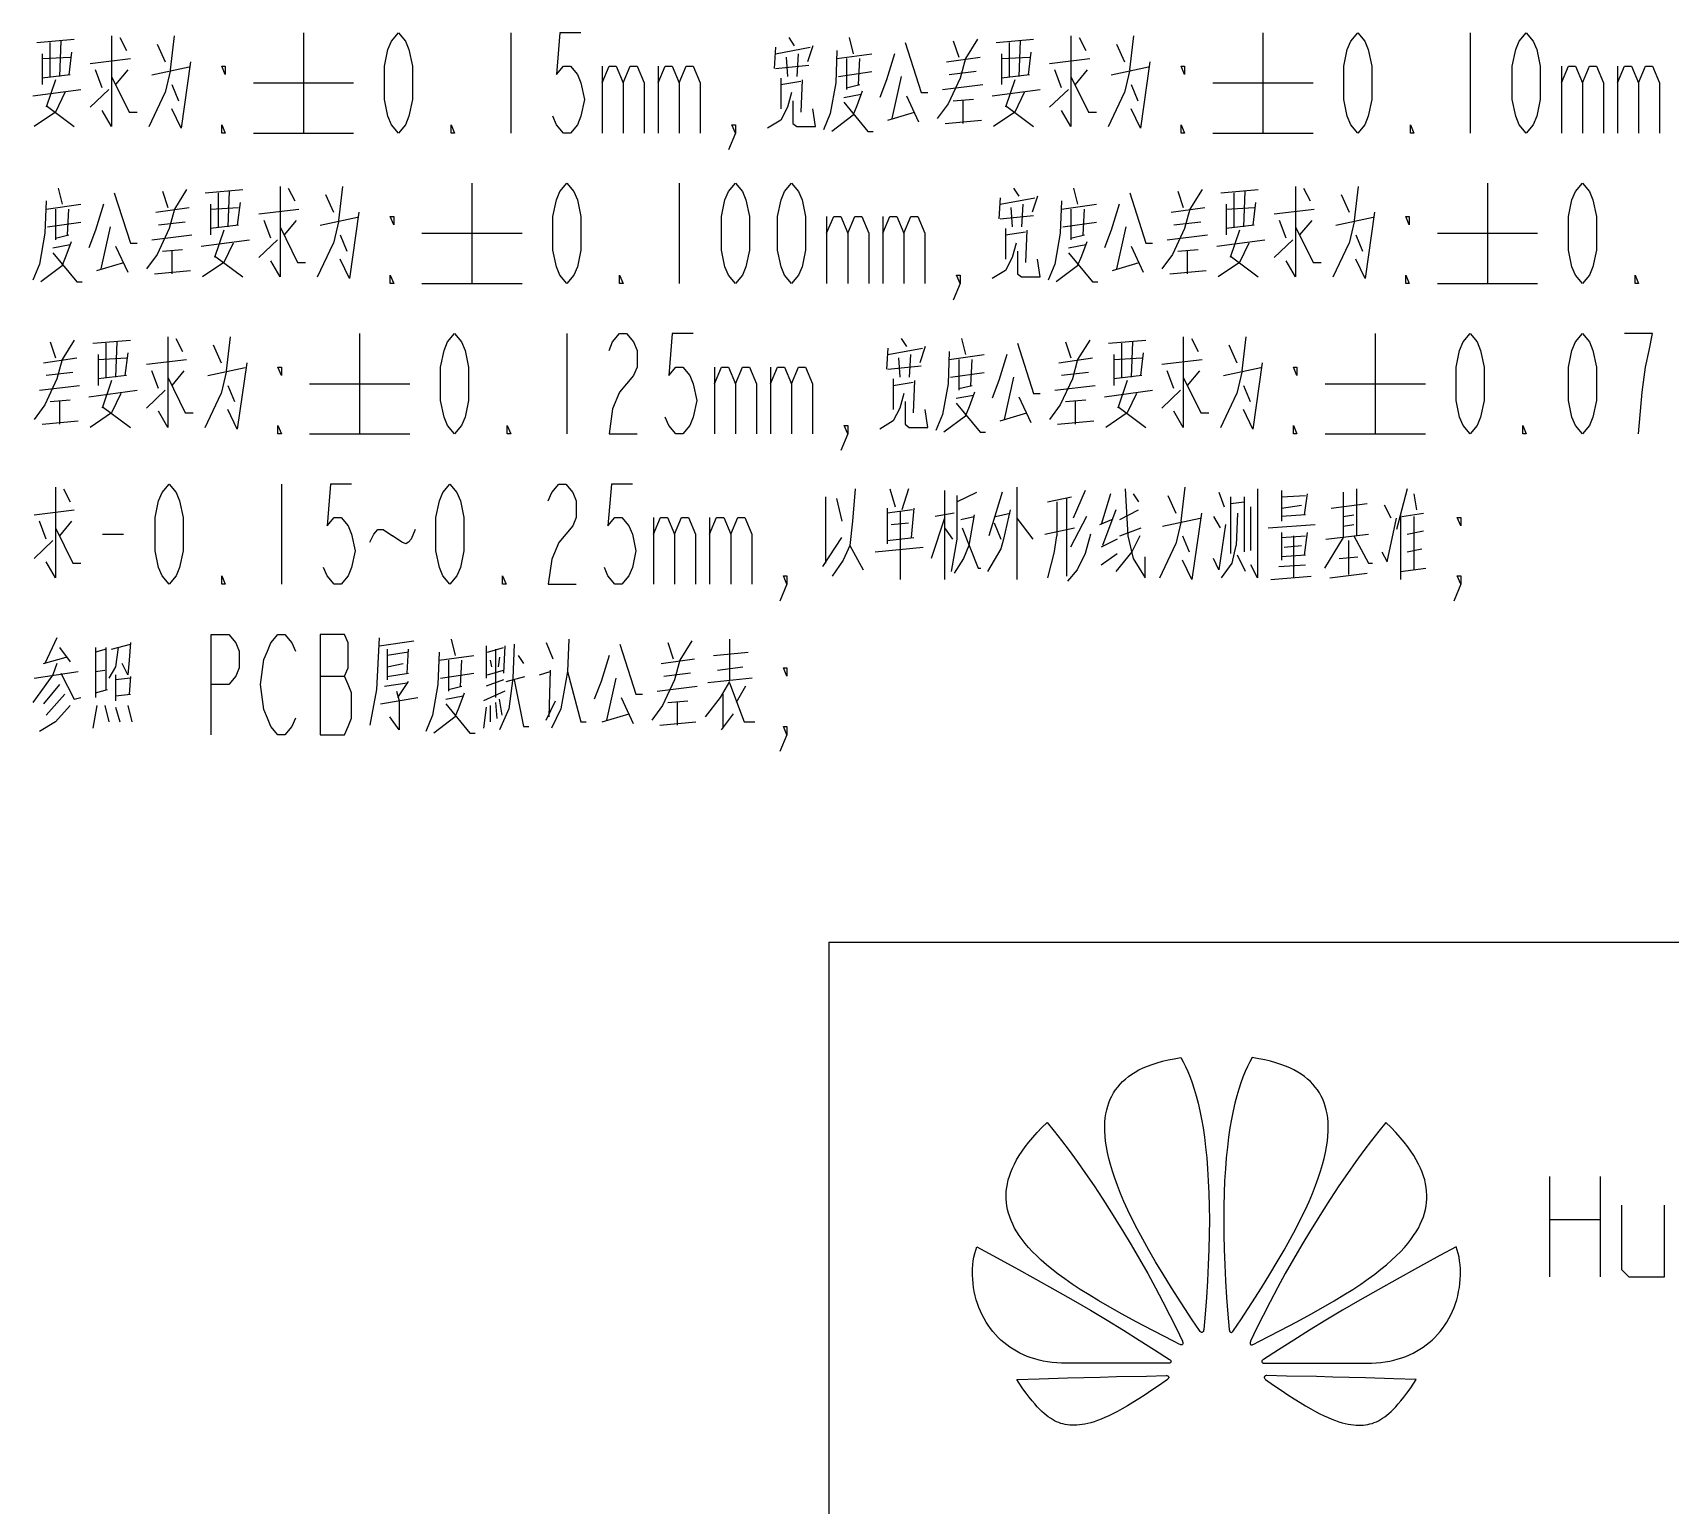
# Model space of a CAD drawing. Header units: millimetres. Extents: x 0 to 210, y 0 to 297.
# Drawn here: x 53.12 to 85.78, y 47.77 to 77.14 of the extents above; entities that cross this region are included whole.
import ezdxf

# ---------------------------------------------------------------- set-up
doc = ezdxf.new("R2010")
doc.units = ezdxf.units.MM
doc.header["$LTSCALE"] = 19.36
doc.layers.get('0').update_dxf_attribs({"linetype": 'CONTINUOUS'})

# ---------------------------------------------------------------- blocks, each defined once
blk = doc.blocks.new('HUAWEI_LOGO_BL1', base_point=(76.733, 53.032))
at = {"color": 2}
for points in [[(76.393, 51.254), (76.25, 51.471), (76.028, 51.81), (75.837, 52.108), (75.669, 52.379), (75.519, 52.628), (75.384, 52.86), (75.262, 53.077), (75.153, 53.281), (75.054, 53.474), (74.966, 53.655), (74.887, 53.828), (74.818, 53.991), (74.756, 54.145), (74.702, 54.292), (74.656, 54.431), (74.617, 54.564), (74.584, 54.689), (74.557, 54.808), (74.536, 54.922), (74.52, 55.03), (74.51, 55.133), (74.504, 55.23), (74.503, 55.323), (74.507, 55.412), (74.515, 55.497), (74.527, 55.578), (74.543, 55.655), (74.563, 55.729), (74.587, 55.8), (74.614, 55.867), (74.645, 55.932), (74.68, 55.994), (74.719, 56.054), (74.762, 56.112), (74.809, 56.167), (74.861, 56.22), (74.916, 56.271), (74.977, 56.319), (75.042, 56.366), (75.112, 56.41), (75.187, 56.452), (75.268, 56.492), (75.355, 56.529), (75.448, 56.564), (75.548, 56.597), (75.655, 56.626), (75.769, 56.653), (75.891, 56.677), (76.021, 56.698), (76.069, 56.612), (76.116, 56.52), (76.162, 56.42), (76.207, 56.311), (76.249, 56.195), (76.29, 56.069), (76.329, 55.935), (76.367, 55.791), (76.402, 55.637), (76.434, 55.472), (76.464, 55.296), (76.492, 55.109), (76.516, 54.911), (76.538, 54.7), (76.556, 54.478), (76.57, 54.242), (76.581, 53.994), (76.587, 53.733), (76.59, 53.46), (76.588, 53.173), (76.581, 52.875), (76.57, 52.565), (76.554, 52.245), (76.533, 51.917), (76.507, 51.582), (76.48, 51.277), (76.479, 51.274), (76.476, 51.254), (76.471, 51.239), (76.463, 51.228), (76.452, 51.221), (76.44, 51.219), (76.433, 51.219), (76.427, 51.221), (76.415, 51.228), (76.404, 51.239), (76.393, 51.254)], [(77.072, 51.254), (77.216, 51.471), (77.438, 51.81), (77.628, 52.108), (77.796, 52.379), (77.946, 52.628), (78.081, 52.86), (78.203, 53.077), (78.312, 53.281), (78.411, 53.474), (78.499, 53.655), (78.578, 53.828), (78.648, 53.991), (78.709, 54.145), (78.763, 54.292), (78.809, 54.431), (78.849, 54.564), (78.882, 54.689), (78.909, 54.808), (78.93, 54.922), (78.945, 55.03), (78.956, 55.133), (78.961, 55.23), (78.962, 55.323), (78.958, 55.412), (78.95, 55.497), (78.938, 55.578), (78.922, 55.655), (78.902, 55.729), (78.879, 55.8), (78.851, 55.867), (78.82, 55.932), (78.785, 55.994), (78.746, 56.054), (78.703, 56.112), (78.656, 56.167), (78.605, 56.22), (78.549, 56.271), (78.489, 56.319), (78.424, 56.366), (78.354, 56.41), (78.278, 56.452), (78.197, 56.492), (78.11, 56.529), (78.017, 56.564), (77.918, 56.597), (77.811, 56.626), (77.697, 56.653), (77.575, 56.677), (77.444, 56.698), (77.396, 56.612), (77.349, 56.52), (77.303, 56.42), (77.259, 56.311), (77.216, 56.195), (77.175, 56.069), (77.136, 55.935), (77.099, 55.791), (77.064, 55.637), (77.031, 55.472), (77.001, 55.296), (76.973, 55.109), (76.949, 54.911), (76.928, 54.7), (76.91, 54.478), (76.895, 54.242), (76.885, 53.994), (76.878, 53.733), (76.876, 53.46), (76.878, 53.173), (76.884, 52.875), (76.896, 52.565), (76.912, 52.245), (76.933, 51.917), (76.958, 51.582), (76.986, 51.277), (76.986, 51.274), (76.989, 51.254), (76.994, 51.239), (77.003, 51.228), (77.014, 51.221), (77.026, 51.219), (77.032, 51.219), (77.038, 51.221), (77.05, 51.228), (77.061, 51.239), (77.072, 51.254)], [(75.989, 50.983), (75.887, 51.035), (75.461, 51.256), (75.13, 51.431), (74.85, 51.584), (74.605, 51.721), (74.388, 51.847), (74.192, 51.965), (74.015, 52.077), (73.854, 52.183), (73.708, 52.285), (73.574, 52.383), (73.452, 52.477), (73.341, 52.569), (73.239, 52.658), (73.147, 52.744), (73.063, 52.828), (72.986, 52.911), (72.917, 52.991), (72.855, 53.07), (72.8, 53.148), (72.75, 53.225), (72.707, 53.3), (72.669, 53.375), (72.636, 53.448), (72.608, 53.522), (72.585, 53.595), (72.566, 53.667), (72.552, 53.74), (72.543, 53.812), (72.538, 53.885), (72.537, 53.958), (72.541, 54.032), (72.549, 54.106), (72.562, 54.182), (72.58, 54.258), (72.603, 54.335), (72.631, 54.414), (72.664, 54.494), (72.703, 54.576), (72.747, 54.659), (72.798, 54.744), (72.855, 54.832), (72.919, 54.921), (72.99, 55.013), (73.069, 55.107), (73.156, 55.204), (73.251, 55.303), (73.356, 55.405), (73.494, 55.235), (73.641, 55.048), (73.794, 54.845), (73.954, 54.625), (74.12, 54.39), (74.291, 54.14), (74.464, 53.878), (74.639, 53.606), (74.814, 53.325), (74.859, 53.253), (75.031, 52.965), (75.199, 52.677), (75.362, 52.39), (75.517, 52.106), (75.665, 51.827), (75.803, 51.556), (75.933, 51.294), (76.052, 51.042), (76.055, 51.036), (76.062, 51.017), (76.064, 51.003), (76.062, 50.99), (76.056, 50.979), (76.047, 50.972), (76.041, 50.97), (76.035, 50.968), (76.022, 50.969), (76.006, 50.974), (75.989, 50.983)], [(77.477, 50.983), (77.579, 51.035), (78.004, 51.256), (78.336, 51.431), (78.616, 51.584), (78.86, 51.721), (79.078, 51.847), (79.273, 51.965), (79.45, 52.077), (79.611, 52.183), (79.758, 52.285), (79.891, 52.383), (80.013, 52.477), (80.125, 52.569), (80.226, 52.658), (80.319, 52.744), (80.403, 52.828), (80.479, 52.911), (80.548, 52.991), (80.61, 53.07), (80.665, 53.148), (80.715, 53.225), (80.759, 53.3), (80.797, 53.375), (80.83, 53.448), (80.858, 53.522), (80.881, 53.595), (80.899, 53.667), (80.913, 53.74), (80.923, 53.812), (80.928, 53.885), (80.928, 53.958), (80.924, 54.032), (80.916, 54.106), (80.903, 54.182), (80.885, 54.258), (80.862, 54.335), (80.835, 54.414), (80.801, 54.494), (80.763, 54.576), (80.718, 54.659), (80.668, 54.744), (80.61, 54.832), (80.547, 54.921), (80.475, 55.013), (80.396, 55.107), (80.31, 55.204), (80.214, 55.303), (80.109, 55.405), (79.971, 55.235), (79.825, 55.048), (79.671, 54.845), (79.511, 54.625), (79.345, 54.39), (79.175, 54.14), (79.001, 53.878), (78.826, 53.606), (78.651, 53.325), (78.607, 53.253), (78.434, 52.965), (78.266, 52.677), (78.104, 52.39), (77.948, 52.106), (77.801, 51.827), (77.662, 51.556), (77.533, 51.294), (77.413, 51.042), (77.41, 51.036), (77.403, 51.017), (77.401, 51.003), (77.404, 50.99), (77.41, 50.979), (77.419, 50.972), (77.424, 50.97), (77.43, 50.968), (77.443, 50.969), (77.459, 50.974), (77.477, 50.983)], [(75.772, 50.605), (75.482, 50.605), (74.901, 50.605), (74.32, 50.605), (73.739, 50.605), (73.641, 50.607), (73.546, 50.612), (73.454, 50.621), (73.365, 50.633), (73.278, 50.648), (73.194, 50.667), (73.113, 50.689), (73.034, 50.714), (72.957, 50.741), (72.883, 50.772), (72.812, 50.806), (72.742, 50.842), (72.676, 50.882), (72.611, 50.924), (72.549, 50.969), (72.489, 51.016), (72.431, 51.067), (72.376, 51.12), (72.323, 51.176), (72.273, 51.235), (72.225, 51.296), (72.18, 51.36), (72.137, 51.426), (72.097, 51.495), (72.06, 51.566), (72.026, 51.639), (71.995, 51.715), (71.967, 51.792), (71.942, 51.871), (71.921, 51.951), (71.903, 52.032), (71.888, 52.115), (71.878, 52.197), (71.87, 52.28), (71.867, 52.362), (71.867, 52.405), (71.869, 52.486), (71.874, 52.566), (71.883, 52.643), (71.896, 52.718), (71.911, 52.79), (71.93, 52.859), (71.951, 52.924), (72.275, 52.75), (72.721, 52.507), (73.128, 52.283), (73.509, 52.069), (73.871, 51.861), (74.218, 51.659), (74.553, 51.46), (74.877, 51.263), (75.192, 51.067), (75.497, 50.874), (75.795, 50.681), (75.81, 50.67), (75.819, 50.661), (75.825, 50.651), (75.827, 50.64), (75.825, 50.63), (75.82, 50.62), (75.816, 50.616), (75.812, 50.613), (75.801, 50.608), (75.788, 50.605), (75.772, 50.605)], [(77.693, 50.605), (77.984, 50.605), (78.565, 50.605), (79.145, 50.605), (79.726, 50.605), (79.824, 50.607), (79.919, 50.612), (80.011, 50.621), (80.1, 50.633), (80.187, 50.648), (80.271, 50.667), (80.353, 50.689), (80.431, 50.714), (80.508, 50.741), (80.582, 50.772), (80.654, 50.806), (80.723, 50.842), (80.79, 50.882), (80.854, 50.924), (80.917, 50.969), (80.977, 51.016), (81.034, 51.067), (81.089, 51.12), (81.142, 51.176), (81.192, 51.235), (81.24, 51.296), (81.286, 51.36), (81.328, 51.426), (81.368, 51.495), (81.405, 51.566), (81.439, 51.639), (81.47, 51.715), (81.498, 51.792), (81.523, 51.871), (81.545, 51.951), (81.562, 52.032), (81.577, 52.115), (81.588, 52.197), (81.595, 52.28), (81.598, 52.362), (81.599, 52.405), (81.597, 52.486), (81.591, 52.566), (81.582, 52.643), (81.57, 52.718), (81.554, 52.79), (81.535, 52.859), (81.514, 52.924), (81.19, 52.75), (80.744, 52.507), (80.338, 52.283), (79.957, 52.069), (79.594, 51.861), (79.247, 51.659), (78.912, 51.46), (78.588, 51.263), (78.274, 51.067), (77.968, 50.874), (77.67, 50.681), (77.655, 50.67), (77.646, 50.661), (77.64, 50.651), (77.638, 50.64), (77.64, 50.63), (77.645, 50.62), (77.649, 50.616), (77.653, 50.613), (77.664, 50.608), (77.678, 50.605), (77.693, 50.605)], [(75.753, 50.282), (75.593, 50.168), (75.445, 50.066), (75.309, 49.975), (75.182, 49.893), (75.065, 49.819), (74.956, 49.753), (74.853, 49.695), (74.758, 49.642), (74.668, 49.596), (74.584, 49.555), (74.505, 49.519), (74.43, 49.488), (74.359, 49.461), (74.292, 49.438), (74.228, 49.418), (74.167, 49.402), (74.109, 49.389), (74.053, 49.379), (74, 49.372), (73.949, 49.368), (73.899, 49.366), (73.851, 49.366), (73.805, 49.369), (73.759, 49.375), (73.715, 49.383), (73.671, 49.393), (73.629, 49.405), (73.586, 49.42), (73.545, 49.438), (73.503, 49.458), (73.462, 49.481), (73.42, 49.506), (73.378, 49.535), (73.336, 49.567), (73.293, 49.603), (73.249, 49.643), (73.203, 49.687), (73.156, 49.736), (73.107, 49.792), (73.055, 49.854), (72.999, 49.924), (72.939, 50.004), (72.873, 50.096), (72.797, 50.205), (72.748, 50.278), (73.196, 50.293), (73.76, 50.31), (74.412, 50.328), (74.74, 50.336), (75.335, 50.349), (75.731, 50.356), (75.741, 50.356), (75.753, 50.355), (75.762, 50.352), (75.769, 50.347), (75.775, 50.341), (75.778, 50.333), (75.78, 50.324), (75.779, 50.314), (75.778, 50.31), (75.776, 50.305), (75.77, 50.297), (75.762, 50.289), (75.753, 50.282)], [(77.712, 50.282), (77.872, 50.168), (78.02, 50.066), (78.157, 49.975), (78.283, 49.893), (78.4, 49.819), (78.51, 49.753), (78.612, 49.695), (78.707, 49.642), (78.797, 49.596), (78.881, 49.555), (78.961, 49.519), (79.036, 49.488), (79.107, 49.461), (79.174, 49.438), (79.238, 49.418), (79.298, 49.402), (79.356, 49.389), (79.412, 49.379), (79.465, 49.372), (79.517, 49.368), (79.566, 49.366), (79.614, 49.366), (79.661, 49.369), (79.706, 49.375), (79.751, 49.383), (79.794, 49.393), (79.837, 49.405), (79.879, 49.42), (79.921, 49.438), (79.962, 49.458), (80.004, 49.481), (80.045, 49.506), (80.087, 49.535), (80.129, 49.567), (80.172, 49.603), (80.217, 49.643), (80.262, 49.687), (80.309, 49.736), (80.359, 49.792), (80.411, 49.854), (80.466, 49.924), (80.526, 50.004), (80.593, 50.096), (80.669, 50.205), (80.717, 50.278), (80.269, 50.293), (79.706, 50.31), (79.053, 50.328), (78.726, 50.336), (78.131, 50.349), (77.734, 50.356), (77.725, 50.356), (77.713, 50.355), (77.703, 50.352), (77.696, 50.347), (77.691, 50.341), (77.687, 50.333), (77.685, 50.324), (77.686, 50.314), (77.687, 50.31), (77.689, 50.305), (77.695, 50.297), (77.703, 50.289), (77.712, 50.282)]]:
    blk.add_lwpolyline(points, dxfattribs=at)

msp = doc.modelspace()

# ---------------------------------------------------------------- linework, layer by layer
at = {"color": 2}
for p, q in [((55.871, 76.396), (55.951, 77.073)), ((58.524, 77.138), (58.524, 75.138)), ((62.658, 77.138), (62.658, 75.138)), ((75.004, 76.396), (75.084, 77.073)), ((77.658, 77.138), (77.658, 75.138)), ((81.791, 77.138), (81.791, 75.138)), ((53.204, 76.944), (53.951, 77.009)), ((53.471, 76.267), (53.471, 76.944)), ((53.684, 76.976), (53.658, 76.267)), ((53.898, 76.751), (53.844, 76.299)), ((54.858, 77.041), (54.991, 76.783)), ((55.604, 76.912), (55.764, 76.557)), ((67.938, 76.847), (67.911, 76.428)), ((67.938, 76.718), (68.631, 76.847)), ((68.204, 77.041), (68.311, 76.88)), ((68.684, 76.88), (68.578, 76.557)), ((69.404, 77.041), (69.484, 76.718)), ((71.484, 76.976), (71.591, 76.654)), ((72.338, 76.944), (73.084, 77.009)), ((72.604, 76.267), (72.604, 76.944)), ((72.818, 76.976), (72.791, 76.267)), ((73.031, 76.751), (72.978, 76.299)), ((73.991, 77.041), (74.124, 76.783)), ((74.738, 76.912), (74.898, 76.557)), ((53.311, 76.718), (53.311, 76.105)), ((53.311, 76.622), (53.871, 76.654)), ((54.271, 76.525), (55.071, 76.622)), ((55.498, 76.299), (56.244, 76.46)), ((64.478, 76.471), (64.478, 75.138)), ((65.598, 76.471), (65.598, 75.138)), ((67.938, 76.428), (68.604, 76.492)), ((68.151, 76.654), (68.178, 76.267)), ((68.391, 76.718), (68.364, 76.267)), ((69.164, 76.622), (69.858, 76.718)), ((69.351, 76.622), (69.351, 76.009)), ((69.591, 76.105), (69.618, 76.622)), ((71.351, 76.557), (72.018, 76.654)), ((72.444, 76.718), (72.444, 76.105)), ((72.444, 76.622), (73.004, 76.654)), ((73.404, 76.525), (74.204, 76.622)), ((74.631, 76.299), (75.378, 76.46)), ((83.611, 76.471), (83.611, 75.138)), ((84.731, 76.471), (84.731, 75.138)), ((53.871, 76.299), (53.311, 76.234)), ((53.578, 76.202), (53.391, 75.654)), ((54.511, 76.041), (54.378, 76.396)), ((55.018, 76.396), (54.778, 76.105)), ((55.871, 76.396), (55.764, 75.944)), ((55.898, 76.105), (56.031, 75.783)), ((57.524, 76.138), (59.524, 76.138)), ((68.044, 76.234), (68.044, 75.622)), ((68.044, 76.105), (68.444, 76.17)), ((68.471, 76.202), (68.444, 75.557)), ((69.191, 76.267), (69.858, 76.363)), ((69.351, 76.041), (69.618, 76.105)), ((70.444, 76.267), (70.258, 75.428)), ((71.271, 76.009), (72.071, 76.105)), ((71.938, 76.363), (71.404, 76.299)), ((73.004, 76.299), (72.444, 76.234)), ((72.711, 76.202), (72.524, 75.654)), ((73.644, 76.041), (73.511, 76.396)), ((74.151, 76.396), (73.911, 76.105)), ((75.004, 76.396), (74.898, 75.944)), ((75.031, 76.105), (75.164, 75.783)), ((76.658, 76.138), (78.658, 76.138)), ((53.124, 75.88), (54.084, 76.009)), ((54.271, 75.654), (54.644, 76.009)), ((55.444, 75.267), (55.764, 75.944)), ((69.298, 75.847), (69.644, 75.912)), ((70.551, 75.88), (70.791, 75.363)), ((71.484, 75.783), (71.884, 75.815)), ((71.671, 75.783), (71.671, 75.331)), ((72.258, 75.88), (73.218, 76.009)), ((73.404, 75.654), (73.778, 76.009)), ((74.578, 75.267), (74.898, 75.944)), ((53.391, 75.686), (53.951, 75.267)), ((69.484, 75.492), (69.058, 75.17)), ((70.178, 75.396), (70.711, 75.557)), ((72.524, 75.686), (73.084, 75.267)), ((57.524, 75.138), (59.524, 75.138)), ((71.324, 75.331), (72.044, 75.396)), ((76.658, 75.138), (78.658, 75.138)), ((61.884, 74.138), (61.884, 72.138)), ((66.018, 74.138), (66.018, 72.138)), ((82.138, 74.138), (82.138, 72.138)), ((53.631, 74.041), (53.711, 73.718)), ((55.711, 73.976), (55.818, 73.654)), ((56.564, 73.944), (57.311, 74.009)), ((56.831, 73.267), (56.831, 73.944)), ((57.044, 73.976), (57.018, 73.267)), ((58.218, 74.041), (58.351, 73.783)), ((58.964, 73.912), (59.124, 73.557)), ((59.231, 73.396), (59.311, 74.073)), ((72.418, 73.847), (72.391, 73.428)), ((72.418, 73.718), (73.111, 73.847)), ((72.684, 74.041), (72.791, 73.88)), ((73.164, 73.88), (73.058, 73.557)), ((73.884, 74.041), (73.964, 73.718)), ((75.964, 73.976), (76.071, 73.654)), ((76.818, 73.944), (77.564, 74.009)), ((77.084, 73.267), (77.084, 73.944)), ((77.298, 73.976), (77.271, 73.267)), ((78.471, 74.041), (78.604, 73.783)), ((79.218, 73.912), (79.378, 73.557)), ((79.484, 73.396), (79.564, 74.073)), ((53.391, 73.622), (54.084, 73.718)), ((53.578, 73.622), (53.578, 73.009)), ((53.818, 73.105), (53.844, 73.622)), ((55.578, 73.557), (56.244, 73.654)), ((56.671, 73.718), (56.671, 73.105)), ((56.671, 73.622), (57.231, 73.654)), ((57.258, 73.751), (57.204, 73.299)), ((57.631, 73.525), (58.431, 73.622)), ((72.418, 73.428), (73.084, 73.492)), ((72.631, 73.654), (72.658, 73.267)), ((72.871, 73.718), (72.844, 73.267)), ((73.644, 73.622), (74.338, 73.718)), ((73.831, 73.622), (73.831, 73.009)), ((74.071, 73.105), (74.098, 73.622)), ((75.831, 73.557), (76.498, 73.654)), ((76.924, 73.718), (76.924, 73.105)), ((76.924, 73.622), (77.484, 73.654)), ((77.511, 73.751), (77.458, 73.299)), ((77.884, 73.525), (78.684, 73.622)), ((53.418, 73.267), (54.084, 73.363)), ((54.671, 73.267), (54.484, 72.428)), ((56.164, 73.363), (55.631, 73.299)), ((57.231, 73.299), (56.671, 73.234)), ((56.938, 73.202), (56.751, 72.654)), ((57.871, 73.041), (57.738, 73.396)), ((58.378, 73.396), (58.138, 73.105)), ((58.858, 73.299), (59.604, 73.46)), ((59.231, 73.396), (59.124, 72.944)), ((68.958, 73.471), (68.958, 72.138)), ((70.078, 73.471), (70.078, 72.138)), ((72.524, 73.234), (72.524, 72.622)), ((72.524, 73.105), (72.924, 73.17)), ((72.951, 73.202), (72.924, 72.557)), ((73.671, 73.267), (74.338, 73.363)), ((74.924, 73.267), (74.738, 72.428)), ((76.418, 73.363), (75.884, 73.299)), ((77.484, 73.299), (76.924, 73.234)), ((77.191, 73.202), (77.004, 72.654)), ((78.124, 73.041), (77.991, 73.396)), ((78.631, 73.396), (78.391, 73.105)), ((79.111, 73.299), (79.858, 73.46)), ((79.484, 73.396), (79.378, 72.944)), ((53.524, 72.847), (53.871, 72.912)), ((53.578, 73.041), (53.844, 73.105)), ((54.778, 72.88), (55.018, 72.363)), ((55.498, 73.009), (56.298, 73.105)), ((56.484, 72.88), (57.444, 73.009)), ((57.631, 72.654), (58.004, 73.009)), ((58.804, 72.267), (59.124, 72.944)), ((59.258, 73.105), (59.391, 72.783)), ((60.884, 73.138), (62.884, 73.138)), ((73.778, 72.847), (74.124, 72.912)), ((73.831, 73.041), (74.098, 73.105)), ((75.031, 72.88), (75.271, 72.363)), ((75.751, 73.009), (76.551, 73.105)), ((76.738, 72.88), (77.698, 73.009)), ((77.884, 72.654), (78.258, 73.009)), ((79.058, 72.267), (79.378, 72.944)), ((79.511, 73.105), (79.644, 72.783)), ((81.138, 73.138), (83.138, 73.138)), ((54.404, 72.396), (54.938, 72.557)), ((55.711, 72.783), (56.111, 72.815)), ((55.898, 72.783), (55.898, 72.331)), ((56.751, 72.686), (57.311, 72.267)), ((74.658, 72.396), (75.191, 72.557)), ((75.964, 72.783), (76.364, 72.815)), ((76.151, 72.783), (76.151, 72.331)), ((77.004, 72.686), (77.564, 72.267)), ((53.711, 72.492), (53.284, 72.17)), ((55.551, 72.331), (56.271, 72.396)), ((73.964, 72.492), (73.538, 72.17)), ((75.804, 72.331), (76.524, 72.396)), ((60.884, 72.138), (62.884, 72.138)), ((81.138, 72.138), (83.138, 72.138)), ((53.471, 70.976), (53.578, 70.654)), ((54.324, 70.944), (55.071, 71.009)), ((54.591, 70.267), (54.591, 70.944)), ((54.804, 70.976), (54.778, 70.267)), ((55.978, 71.041), (56.111, 70.783)), ((56.724, 70.912), (56.884, 70.557)), ((56.991, 70.396), (57.071, 71.073)), ((59.644, 71.138), (59.644, 69.138)), ((63.778, 71.138), (63.778, 69.138)), ((70.444, 71.041), (70.551, 70.88)), ((70.924, 70.88), (70.818, 70.557)), ((71.644, 71.041), (71.724, 70.718)), ((73.724, 70.976), (73.831, 70.654)), ((74.578, 70.944), (75.324, 71.009)), ((74.844, 70.267), (74.844, 70.944)), ((75.058, 70.976), (75.031, 70.267)), ((76.231, 71.041), (76.364, 70.783)), ((76.978, 70.912), (77.138, 70.557)), ((77.244, 70.396), (77.324, 71.073)), ((79.898, 71.138), (79.898, 69.138)), ((53.338, 70.557), (54.004, 70.654)), ((54.431, 70.718), (54.431, 70.105)), ((54.431, 70.622), (54.991, 70.654)), ((55.018, 70.751), (54.964, 70.299)), ((55.391, 70.525), (56.191, 70.622)), ((70.178, 70.847), (70.151, 70.428)), ((70.178, 70.718), (70.871, 70.847)), ((70.391, 70.654), (70.418, 70.267)), ((70.631, 70.718), (70.604, 70.267)), ((71.404, 70.622), (72.098, 70.718)), ((71.591, 70.622), (71.591, 70.009)), ((71.831, 70.105), (71.858, 70.622)), ((73.591, 70.557), (74.258, 70.654)), ((74.684, 70.718), (74.684, 70.105)), ((74.684, 70.622), (75.244, 70.654)), ((75.271, 70.751), (75.218, 70.299)), ((75.644, 70.525), (76.444, 70.622)), ((53.924, 70.363), (53.391, 70.299)), ((54.991, 70.299), (54.431, 70.234)), ((55.631, 70.041), (55.498, 70.396)), ((56.138, 70.396), (55.898, 70.105)), ((56.618, 70.299), (57.364, 70.46)), ((56.991, 70.396), (56.884, 69.944)), ((66.718, 70.471), (66.718, 69.138)), ((67.838, 70.471), (67.838, 69.138)), ((70.178, 70.428), (70.844, 70.492)), ((70.284, 70.234), (70.284, 69.622)), ((71.431, 70.267), (72.098, 70.363)), ((72.684, 70.267), (72.498, 69.428)), ((74.178, 70.363), (73.644, 70.299)), ((75.244, 70.299), (74.684, 70.234)), ((75.884, 70.041), (75.751, 70.396)), ((76.391, 70.396), (76.151, 70.105)), ((76.871, 70.299), (77.618, 70.46)), ((77.244, 70.396), (77.138, 69.944)), ((53.258, 70.009), (54.058, 70.105)), ((54.244, 69.88), (55.204, 70.009)), ((54.698, 70.202), (54.511, 69.654)), ((55.391, 69.654), (55.764, 70.009)), ((56.564, 69.267), (56.884, 69.944)), ((57.018, 70.105), (57.151, 69.783)), ((58.644, 70.138), (60.644, 70.138)), ((70.284, 70.105), (70.684, 70.17)), ((70.711, 70.202), (70.684, 69.557)), ((71.538, 69.847), (71.884, 69.912)), ((71.591, 70.041), (71.858, 70.105)), ((73.511, 70.009), (74.311, 70.105)), ((74.498, 69.88), (75.458, 70.009)), ((74.951, 70.202), (74.764, 69.654)), ((75.644, 69.654), (76.018, 70.009)), ((76.818, 69.267), (77.138, 69.944)), ((77.271, 70.105), (77.404, 69.783)), ((78.898, 70.138), (80.898, 70.138)), ((53.471, 69.783), (53.871, 69.815)), ((53.658, 69.783), (53.658, 69.331)), ((54.511, 69.686), (55.071, 69.267)), ((72.791, 69.88), (73.031, 69.363)), ((73.724, 69.783), (74.124, 69.815)), ((73.911, 69.783), (73.911, 69.331)), ((74.764, 69.686), (75.324, 69.267)), ((53.311, 69.331), (54.031, 69.396)), ((71.724, 69.492), (71.298, 69.17)), ((72.418, 69.396), (72.951, 69.557)), ((73.564, 69.331), (74.284, 69.396)), ((58.644, 69.138), (60.644, 69.138)), ((78.898, 69.138), (80.898, 69.138)), ((53.738, 68.041), (53.871, 67.783)), ((58.084, 68.138), (58.084, 66.138)), ((70.218, 68.041), (70.324, 67.686)), ((70.591, 68.041), (70.458, 67.622)), ((71.311, 68.009), (71.311, 66.234)), ((71.551, 67.783), (71.951, 67.976)), ((72.458, 67.976), (72.191, 67.105)), ((72.751, 68.073), (72.751, 66.234)), ((74.111, 68.009), (73.871, 67.46)), ((74.618, 67.944), (74.431, 67.331)), ((75.071, 67.944), (75.178, 67.783)), ((76.031, 67.396), (76.111, 68.073)), ((76.778, 67.976), (76.884, 67.686)), ((78.031, 68.009), (78.031, 67.396)), ((78.538, 67.944), (78.484, 67.525)), ((79.258, 67.976), (79.258, 67.073)), ((79.524, 68.041), (79.524, 67.105)), ((80.538, 68.041), (80.324, 67.234)), ((80.671, 67.944), (80.724, 67.622)), ((53.151, 67.525), (53.951, 67.622)), ((68.938, 67.88), (68.938, 66.557)), ((69.151, 67.847), (69.258, 67.396)), ((70.164, 67.654), (70.164, 66.944)), ((70.671, 67.622), (70.164, 67.557)), ((70.698, 67.654), (70.644, 67.073)), ((73.364, 67.783), (73.844, 67.88)), ((73.551, 67.783), (73.551, 67.105)), ((73.738, 67.847), (73.738, 66.299)), ((74.724, 67.622), (74.458, 66.912)), ((74.804, 67.428), (75.178, 67.622)), ((75.764, 67.912), (75.924, 67.557)), ((77.018, 66.751), (77.018, 67.88)), ((77.018, 67.751), (77.284, 67.783)), ((77.284, 67.88), (77.284, 66.783)), ((77.418, 66.815), (77.418, 67.686)), ((78.031, 67.88), (78.511, 67.912)), ((78.031, 67.654), (78.431, 67.718)), ((79.018, 67.654), (79.738, 67.751)), ((80.218, 67.46), (80.084, 67.718)), ((53.391, 67.041), (53.258, 67.396)), ((53.898, 67.396), (53.658, 67.105)), ((65.504, 67.471), (65.504, 66.138)), ((66.624, 67.471), (66.624, 66.138)), ((70.244, 67.331), (70.591, 67.363)), ((70.431, 66.234), (70.431, 67.589)), ((71.311, 67.46), (71.044, 66.654)), ((71.498, 67.557), (71.124, 67.492)), ((71.631, 67.428), (71.898, 67.492)), ((72.298, 67.363), (72.431, 67.041)), ((72.324, 67.492), (72.618, 67.557)), ((72.751, 67.46), (73.071, 67.041)), ((74.138, 67.492), (73.818, 66.88)), ((74.404, 67.331), (74.644, 67.428)), ((75.658, 67.299), (76.404, 67.46)), ((76.031, 67.396), (75.924, 66.944)), ((76.671, 67.492), (76.804, 67.267)), ((77.151, 67.557), (77.124, 66.912)), ((77.764, 67.267), (78.698, 67.331)), ((78.511, 67.525), (78.031, 67.492)), ((79.258, 67.492), (79.471, 67.525)), ((79.258, 67.299), (79.471, 67.331)), ((80.404, 67.525), (80.404, 66.234)), ((80.431, 67.492), (80.858, 67.557)), ((80.671, 67.492), (80.671, 66.428)), ((53.151, 66.654), (53.524, 67.009)), ((54.514, 67.138), (54.934, 67.138)), ((60.484, 66.976), (60.298, 67.105)), ((60.751, 67.234), (60.671, 67.041)), ((68.884, 66.492), (69.258, 67.073)), ((70.164, 67.009), (70.698, 67.073)), ((71.311, 67.267), (71.471, 67.041)), ((73.311, 67.138), (73.898, 67.267)), ((73.498, 66.751), (73.551, 67.105)), ((74.751, 67.041), (74.431, 66.88)), ((74.804, 67.105), (75.231, 67.267)), ((76.058, 67.105), (76.191, 66.783)), ((78.031, 67.17), (78.031, 66.622)), ((78.031, 67.073), (78.511, 67.105)), ((78.271, 67.105), (78.271, 66.267)), ((78.538, 67.17), (78.484, 66.718)), ((79.258, 67.073), (78.884, 66.46)), ((78.911, 67.041), (79.764, 67.138)), ((79.364, 67.009), (79.364, 66.331)), ((80.538, 67.138), (80.858, 67.202)), ((69.924, 66.783), (70.884, 66.88)), ((73.498, 66.783), (73.364, 66.267)), ((74.431, 66.525), (74.751, 66.751)), ((75.604, 66.267), (75.924, 66.944)), ((77.311, 66.396), (77.151, 66.718)), ((78.511, 66.718), (78.031, 66.686)), ((78.084, 66.88), (78.431, 66.912)), ((79.178, 66.654), (79.551, 66.686)), ((80.538, 66.783), (80.831, 66.847)), ((77.818, 66.234), (78.618, 66.299)), ((77.978, 66.492), (78.511, 66.525)), ((78.991, 66.267), (79.738, 66.363)), ((80.404, 66.396), (80.911, 66.46)), ((53.604, 65.073), (53.364, 64.557)), ((60.031, 64.912), (60.724, 65.009)), ((61.471, 65.041), (61.551, 64.718)), ((67.018, 65.041), (67.018, 64.234)), ((53.338, 64.557), (53.791, 64.686)), ((53.658, 64.88), (53.871, 64.589)), ((54.378, 64.88), (54.378, 63.88)), ((54.591, 64.847), (54.378, 64.783)), ((54.591, 64.041), (54.591, 64.88)), ((54.698, 64.847), (55.071, 64.944)), ((60.191, 64.847), (60.191, 64.234)), ((60.618, 64.783), (60.191, 64.718)), ((60.591, 64.363), (60.618, 64.847)), ((61.231, 64.622), (61.924, 64.718)), ((62.164, 64.912), (62.164, 64.267)), ((62.191, 64.783), (62.511, 64.88)), ((62.351, 64.847), (62.351, 63.88)), ((62.431, 64.686), (62.404, 64.492)), ((62.538, 64.912), (62.511, 64.363)), ((62.804, 64.718), (62.911, 64.557)), ((63.364, 64.976), (63.498, 64.654)), ((65.791, 64.976), (65.898, 64.654)), ((66.698, 64.718), (67.391, 64.783)), ((53.151, 64.267), (54.031, 64.396)), ((54.378, 64.396), (54.564, 64.428)), ((60.191, 64.492), (60.511, 64.557)), ((60.191, 64.299), (60.618, 64.363)), ((61.258, 64.267), (61.924, 64.363)), ((61.418, 64.622), (61.418, 64.009)), ((61.658, 64.105), (61.684, 64.622)), ((62.191, 64.331), (62.511, 64.428)), ((62.244, 64.622), (62.271, 64.492)), ((63.231, 64.331), (63.444, 64.396)), ((63.444, 64.428), (63.418, 63.492)), ((65.658, 64.557), (66.324, 64.654)), ((66.244, 64.363), (65.711, 64.299)), ((66.778, 64.428), (67.284, 64.492)), ((53.658, 64.138), (53.338, 63.751)), ((54.378, 63.976), (54.618, 64.041)), ((54.778, 64.331), (54.778, 63.815)), ((55.071, 64.267), (54.778, 64.234)), ((55.071, 64.299), (55.044, 63.944)), ((58.854, 64.304), (59.344, 64.304)), ((60.138, 64.105), (60.591, 64.17)), ((60.404, 63.88), (60.618, 64.202)), ((61.418, 64.041), (61.684, 64.105)), ((62.511, 64.234), (62.164, 64.105)), ((62.564, 64.202), (62.938, 64.299)), ((64.751, 64.267), (64.564, 63.428)), ((65.578, 64.009), (66.378, 64.105)), ((67.471, 64.267), (66.591, 64.17)), ((67.338, 64.105), (67.151, 63.783)), ((53.764, 63.944), (53.391, 63.525)), ((54.404, 63.718), (54.324, 63.267)), ((54.564, 63.718), (54.644, 63.396)), ((54.778, 63.912), (55.071, 63.944)), ((54.778, 63.686), (54.858, 63.396)), ((55.018, 63.718), (55.098, 63.396)), ((60.058, 63.751), (60.804, 63.88)), ((61.364, 63.847), (61.711, 63.912)), ((62.538, 64.009), (62.111, 63.815)), ((62.164, 63.686), (62.111, 63.267)), ((62.244, 63.718), (62.244, 63.396)), ((62.351, 63.783), (62.378, 63.46)), ((62.484, 63.525), (62.431, 63.847)), ((63.364, 63.428), (63.551, 63.815)), ((64.858, 63.88), (65.098, 63.363)), ((65.791, 63.783), (66.191, 63.815)), ((65.978, 63.783), (65.978, 63.331)), ((66.884, 63.944), (66.884, 63.267)), ((60.431, 63.234), (60.244, 63.492)), ((61.551, 63.492), (61.124, 63.17)), ((64.484, 63.396), (65.018, 63.557)), ((65.631, 63.331), (66.351, 63.396)), ((66.858, 63.234), (67.098, 63.557)), ((69, 59), (205, 59)), ((69, 59), (69, 5)), ((83.384, 52.33), (83.384, 54.33)), ((84.384, 54.33), (84.384, 52.33)), ((83.384, 53.473), (84.384, 53.473))]:
    msp.add_line(p, q, dxfattribs=at)
for points in [[(54.698, 77.073), (54.698, 75.267), (54.511, 75.589)], [(60.418, 75.138), (60.278, 75.304), (60.208, 75.471), (60.138, 75.804), (60.138, 76.471), (60.208, 76.804), (60.278, 76.971), (60.418, 77.138), (60.558, 76.971), (60.628, 76.804), (60.698, 76.471), (60.698, 75.804), (60.628, 75.471), (60.558, 75.304), (60.418, 75.138)], [(64.058, 77.138), (63.638, 77.138), (63.568, 76.304), (63.708, 76.471), (63.848, 76.471), (63.988, 76.304), (64.058, 76.138), (64.128, 75.804), (64.058, 75.471), (63.988, 75.304), (63.848, 75.138), (63.708, 75.138), (63.568, 75.304), (63.498, 75.471)], [(73.831, 77.073), (73.831, 75.267), (73.644, 75.589)], [(79.551, 75.138), (79.411, 75.304), (79.341, 75.471), (79.271, 75.804), (79.271, 76.471), (79.341, 76.804), (79.411, 76.971), (79.551, 77.138), (79.691, 76.971), (79.761, 76.804), (79.831, 76.471), (79.831, 75.804), (79.761, 75.471), (79.691, 75.304), (79.551, 75.138)], [(82.911, 75.138), (82.771, 75.304), (82.701, 75.471), (82.631, 75.804), (82.631, 76.471), (82.701, 76.804), (82.771, 76.971), (82.911, 77.138), (83.051, 76.971), (83.121, 76.804), (83.191, 76.471), (83.191, 75.804), (83.121, 75.471), (83.051, 75.304), (82.911, 75.138)], [(69.164, 76.783), (69.138, 76.138), (69.031, 75.525), (68.898, 75.202)], [(70.524, 76.944), (70.844, 75.944), (70.978, 75.944)], [(71.964, 77.009), (71.724, 76.622), (71.618, 76.234), (71.378, 75.718), (71.164, 75.428)], [(56.271, 76.557), (56.084, 75.234), (55.898, 75.622)], [(56.964, 76.471), (56.964, 76.304), (56.894, 76.471), (56.964, 76.471)], [(64.478, 76.138), (64.618, 76.471), (64.758, 76.471), (64.898, 76.138), (64.898, 75.138)], [(64.898, 76.138), (65.038, 76.471), (65.178, 76.471), (65.318, 76.138), (65.318, 75.138)], [(65.598, 76.138), (65.738, 76.471), (65.878, 76.471), (66.018, 76.138), (66.018, 75.138)], [(66.018, 76.138), (66.158, 76.471), (66.298, 76.471), (66.438, 76.138), (66.438, 75.138)], [(70.311, 76.718), (70.151, 76.202), (70.018, 75.847)], [(75.404, 76.557), (75.218, 75.234), (75.031, 75.622)], [(76.098, 76.471), (76.098, 76.304), (76.028, 76.471), (76.098, 76.471)], [(83.611, 76.138), (83.751, 76.471), (83.891, 76.471), (84.031, 76.138), (84.031, 75.138)], [(84.031, 76.138), (84.171, 76.471), (84.311, 76.471), (84.451, 76.138), (84.451, 75.138)], [(84.731, 76.138), (84.871, 76.471), (85.011, 76.471), (85.151, 76.138), (85.151, 75.138)], [(85.151, 76.138), (85.291, 76.471), (85.431, 76.471), (85.571, 76.138), (85.571, 75.138)], [(54.698, 76.267), (55.044, 75.557), (55.204, 75.557)], [(73.831, 76.267), (74.178, 75.557), (74.338, 75.557)], [(53.764, 75.944), (53.578, 75.557), (53.151, 75.267)], [(68.258, 75.944), (68.178, 75.654), (68.044, 75.396), (67.778, 75.234)], [(68.284, 75.783), (68.284, 75.331), (68.364, 75.267), (68.738, 75.267), (68.684, 75.622)], [(69.484, 75.492), (69.564, 75.686), (69.671, 75.976)], [(72.898, 75.944), (72.711, 75.557), (72.284, 75.267)], [(69.298, 75.751), (69.778, 75.17), (69.884, 75.17)], [(56.964, 75.138), (56.894, 75.138), (56.894, 75.304), (56.964, 75.138)], [(61.538, 75.138), (61.468, 75.138), (61.468, 75.304), (61.538, 75.138)], [(67.138, 75.138), (67.068, 75.304), (67.138, 75.304), (67.138, 75.138), (66.998, 74.804)], [(76.098, 75.138), (76.028, 75.138), (76.028, 75.304), (76.098, 75.138)], [(80.671, 75.138), (80.601, 75.138), (80.601, 75.304), (80.671, 75.138)], [(63.778, 72.138), (63.638, 72.304), (63.568, 72.471), (63.498, 72.804), (63.498, 73.471), (63.568, 73.804), (63.638, 73.971), (63.778, 74.138), (63.918, 73.971), (63.988, 73.804), (64.058, 73.471), (64.058, 72.804), (63.988, 72.471), (63.918, 72.304), (63.778, 72.138)], [(67.138, 72.138), (66.998, 72.304), (66.928, 72.471), (66.858, 72.804), (66.858, 73.471), (66.928, 73.804), (66.998, 73.971), (67.138, 74.138), (67.278, 73.971), (67.348, 73.804), (67.418, 73.471), (67.418, 72.804), (67.348, 72.471), (67.278, 72.304), (67.138, 72.138)], [(68.258, 72.138), (68.118, 72.304), (68.048, 72.471), (67.978, 72.804), (67.978, 73.471), (68.048, 73.804), (68.118, 73.971), (68.258, 74.138), (68.398, 73.971), (68.468, 73.804), (68.538, 73.471), (68.538, 72.804), (68.468, 72.471), (68.398, 72.304), (68.258, 72.138)], [(84.031, 72.138), (83.891, 72.304), (83.821, 72.471), (83.751, 72.804), (83.751, 73.471), (83.821, 73.804), (83.891, 73.971), (84.031, 74.138), (84.171, 73.971), (84.241, 73.804), (84.311, 73.471), (84.311, 72.804), (84.241, 72.471), (84.171, 72.304), (84.031, 72.138)], [(54.751, 73.944), (55.071, 72.944), (55.204, 72.944)], [(56.191, 74.009), (55.951, 73.622), (55.844, 73.234), (55.604, 72.718), (55.391, 72.428)], [(58.058, 74.073), (58.058, 72.267), (57.871, 72.589)], [(75.004, 73.944), (75.324, 72.944), (75.458, 72.944)], [(76.444, 74.009), (76.204, 73.622), (76.098, 73.234), (75.858, 72.718), (75.644, 72.428)], [(78.311, 74.073), (78.311, 72.267), (78.124, 72.589)], [(53.391, 73.783), (53.364, 73.138), (53.258, 72.525), (53.124, 72.202)], [(54.538, 73.718), (54.378, 73.202), (54.244, 72.847)], [(59.631, 73.557), (59.444, 72.234), (59.258, 72.622)], [(73.644, 73.783), (73.618, 73.138), (73.511, 72.525), (73.378, 72.202)], [(74.791, 73.718), (74.631, 73.202), (74.498, 72.847)], [(79.884, 73.557), (79.698, 72.234), (79.511, 72.622)], [(58.058, 73.267), (58.404, 72.557), (58.564, 72.557)], [(60.324, 73.471), (60.324, 73.304), (60.254, 73.471), (60.324, 73.471)], [(68.958, 73.138), (69.098, 73.471), (69.238, 73.471), (69.378, 73.138), (69.378, 72.138)], [(69.378, 73.138), (69.518, 73.471), (69.658, 73.471), (69.798, 73.138), (69.798, 72.138)], [(70.078, 73.138), (70.218, 73.471), (70.358, 73.471), (70.498, 73.138), (70.498, 72.138)], [(70.498, 73.138), (70.638, 73.471), (70.778, 73.471), (70.918, 73.138), (70.918, 72.138)], [(78.311, 73.267), (78.658, 72.557), (78.818, 72.557)], [(80.578, 73.471), (80.578, 73.304), (80.508, 73.471), (80.578, 73.471)], [(53.711, 72.492), (53.791, 72.686), (53.898, 72.976)], [(57.124, 72.944), (56.938, 72.557), (56.511, 72.267)], [(72.738, 72.944), (72.658, 72.654), (72.524, 72.396), (72.258, 72.234)], [(73.964, 72.492), (74.044, 72.686), (74.151, 72.976)], [(77.378, 72.944), (77.191, 72.557), (76.764, 72.267)], [(53.524, 72.751), (54.004, 72.17), (54.111, 72.17)], [(72.764, 72.783), (72.764, 72.331), (72.844, 72.267), (73.218, 72.267), (73.164, 72.622)], [(73.778, 72.751), (74.258, 72.17), (74.364, 72.17)], [(60.324, 72.138), (60.254, 72.138), (60.254, 72.304), (60.324, 72.138)], [(64.898, 72.138), (64.828, 72.138), (64.828, 72.304), (64.898, 72.138)], [(71.618, 72.138), (71.548, 72.304), (71.618, 72.304), (71.618, 72.138), (71.478, 71.804)], [(80.578, 72.138), (80.508, 72.138), (80.508, 72.304), (80.578, 72.138)], [(85.151, 72.138), (85.081, 72.138), (85.081, 72.304), (85.151, 72.138)], [(53.951, 71.009), (53.711, 70.622), (53.604, 70.234), (53.364, 69.718), (53.151, 69.428)], [(55.818, 71.073), (55.818, 69.267), (55.631, 69.589)], [(61.538, 69.138), (61.398, 69.304), (61.328, 69.471), (61.258, 69.804), (61.258, 70.471), (61.328, 70.804), (61.398, 70.971), (61.538, 71.138), (61.678, 70.971), (61.748, 70.804), (61.818, 70.471), (61.818, 69.804), (61.748, 69.471), (61.678, 69.304), (61.538, 69.138)], [(64.618, 70.804), (64.688, 70.971), (64.828, 71.138), (64.968, 71.138), (65.108, 70.971), (65.178, 70.804), (65.178, 70.471), (65.108, 70.304), (64.968, 70.138), (64.828, 69.971), (64.688, 69.638), (64.618, 69.138), (65.178, 69.138)], [(66.298, 71.138), (65.878, 71.138), (65.808, 70.304), (65.948, 70.471), (66.088, 70.471), (66.228, 70.304), (66.298, 70.138), (66.368, 69.804), (66.298, 69.471), (66.228, 69.304), (66.088, 69.138), (65.948, 69.138), (65.808, 69.304), (65.738, 69.471)], [(72.764, 70.944), (73.084, 69.944), (73.218, 69.944)], [(74.204, 71.009), (73.964, 70.622), (73.858, 70.234), (73.618, 69.718), (73.404, 69.428)], [(76.071, 71.073), (76.071, 69.267), (75.884, 69.589)], [(81.791, 69.138), (81.651, 69.304), (81.581, 69.471), (81.511, 69.804), (81.511, 70.471), (81.581, 70.804), (81.651, 70.971), (81.791, 71.138), (81.931, 70.971), (82.001, 70.804), (82.071, 70.471), (82.071, 69.804), (82.001, 69.471), (81.931, 69.304), (81.791, 69.138)], [(84.031, 69.138), (83.891, 69.304), (83.821, 69.471), (83.751, 69.804), (83.751, 70.471), (83.821, 70.804), (83.891, 70.971), (84.031, 71.138), (84.171, 70.971), (84.241, 70.804), (84.311, 70.471), (84.311, 69.804), (84.241, 69.471), (84.171, 69.304), (84.031, 69.138)], [(85.151, 69.138), (85.221, 69.971), (85.291, 70.471), (85.361, 70.804), (85.431, 71.138), (84.871, 71.138)], [(57.391, 70.557), (57.204, 69.234), (57.018, 69.622)], [(71.404, 70.783), (71.378, 70.138), (71.271, 69.525), (71.138, 69.202)], [(72.551, 70.718), (72.391, 70.202), (72.258, 69.847)], [(77.644, 70.557), (77.458, 69.234), (77.271, 69.622)], [(55.818, 70.267), (56.164, 69.557), (56.324, 69.557)], [(58.084, 70.471), (58.084, 70.304), (58.014, 70.471), (58.084, 70.471)], [(66.718, 70.138), (66.858, 70.471), (66.998, 70.471), (67.138, 70.138), (67.138, 69.138)], [(67.138, 70.138), (67.278, 70.471), (67.418, 70.471), (67.558, 70.138), (67.558, 69.138)], [(67.838, 70.138), (67.978, 70.471), (68.118, 70.471), (68.258, 70.138), (68.258, 69.138)], [(68.258, 70.138), (68.398, 70.471), (68.538, 70.471), (68.678, 70.138), (68.678, 69.138)], [(76.071, 70.267), (76.418, 69.557), (76.578, 69.557)], [(78.338, 70.471), (78.338, 70.304), (78.268, 70.471), (78.338, 70.471)], [(54.884, 69.944), (54.698, 69.557), (54.271, 69.267)], [(70.498, 69.944), (70.418, 69.654), (70.284, 69.396), (70.018, 69.234)], [(71.724, 69.492), (71.804, 69.686), (71.911, 69.976)], [(75.138, 69.944), (74.951, 69.557), (74.524, 69.267)], [(70.524, 69.783), (70.524, 69.331), (70.604, 69.267), (70.978, 69.267), (70.924, 69.622)], [(71.538, 69.751), (72.018, 69.17), (72.124, 69.17)], [(58.084, 69.138), (58.014, 69.138), (58.014, 69.304), (58.084, 69.138)], [(62.658, 69.138), (62.588, 69.138), (62.588, 69.304), (62.658, 69.138)], [(69.378, 69.138), (69.308, 69.304), (69.378, 69.304), (69.378, 69.138), (69.238, 68.804)], [(78.338, 69.138), (78.268, 69.138), (78.268, 69.304), (78.338, 69.138)], [(82.911, 69.138), (82.841, 69.138), (82.841, 69.304), (82.911, 69.138)], [(53.578, 68.073), (53.578, 66.267), (53.391, 66.589)], [(55.844, 66.138), (55.704, 66.304), (55.634, 66.471), (55.564, 66.804), (55.564, 67.471), (55.634, 67.804), (55.704, 67.971), (55.844, 68.138), (55.984, 67.971), (56.054, 67.804), (56.124, 67.471), (56.124, 66.804), (56.054, 66.471), (55.984, 66.304), (55.844, 66.138)], [(59.484, 68.138), (59.064, 68.138), (58.994, 67.304), (59.134, 67.471), (59.274, 67.471), (59.414, 67.304), (59.484, 67.138), (59.554, 66.804), (59.484, 66.471), (59.414, 66.304), (59.274, 66.138), (59.134, 66.138), (58.994, 66.304), (58.924, 66.471)], [(61.444, 66.138), (61.304, 66.304), (61.234, 66.471), (61.164, 66.804), (61.164, 67.471), (61.234, 67.804), (61.304, 67.971), (61.444, 68.138), (61.584, 67.971), (61.654, 67.804), (61.724, 67.471), (61.724, 66.804), (61.654, 66.471), (61.584, 66.304), (61.444, 66.138)], [(63.404, 67.804), (63.474, 67.971), (63.614, 68.138), (63.754, 68.138), (63.894, 67.971), (63.964, 67.804), (63.964, 67.471), (63.894, 67.304), (63.754, 67.138), (63.614, 66.971), (63.474, 66.638), (63.404, 66.138), (63.964, 66.138)], [(65.084, 68.138), (64.664, 68.138), (64.594, 67.304), (64.734, 67.471), (64.874, 67.471), (65.014, 67.304), (65.084, 67.138), (65.154, 66.804), (65.084, 66.471), (65.014, 66.304), (64.874, 66.138), (64.734, 66.138), (64.594, 66.304), (64.524, 66.471)], [(69.524, 68.041), (69.471, 67.396), (69.418, 66.912), (69.684, 66.428)], [(74.911, 68.041), (74.964, 67.105), (75.071, 66.654)], [(77.551, 68.041), (77.551, 66.267), (77.418, 66.525)], [(71.551, 67.912), (71.551, 67.041), (71.444, 66.396)], [(72.618, 67.622), (72.484, 67.041), (72.431, 66.847), (72.164, 66.396)], [(65.504, 67.138), (65.644, 67.471), (65.784, 67.471), (65.924, 67.138), (65.924, 66.138)], [(65.924, 67.138), (66.064, 67.471), (66.204, 67.471), (66.344, 67.138), (66.344, 66.138)], [(66.624, 67.138), (66.764, 67.471), (66.904, 67.471), (67.044, 67.138), (67.044, 66.138)], [(67.044, 67.138), (67.184, 67.471), (67.324, 67.471), (67.464, 67.138), (67.464, 66.138)], [(71.898, 67.525), (71.791, 66.912), (71.684, 66.654), (71.498, 66.363)], [(76.431, 67.557), (76.244, 66.234), (76.058, 66.622)], [(76.911, 67.331), (76.778, 66.428), (76.671, 66.654)], [(80.031, 66.783), (80.138, 66.589), (80.324, 67.46)], [(81.604, 67.471), (81.604, 67.304), (81.534, 67.471), (81.604, 67.471)], [(53.578, 67.267), (53.924, 66.557), (54.084, 66.557)], [(59.844, 66.976), (59.924, 67.138), (60.004, 67.234), (60.058, 67.234), (60.111, 67.234), (60.298, 67.105)], [(60.671, 67.041), (60.618, 66.976), (60.564, 66.944), (60.484, 66.976)], [(71.658, 67.267), (71.978, 66.46), (72.031, 66.46)], [(74.218, 67.138), (74.111, 66.751), (73.951, 66.428), (73.764, 66.202)], [(75.204, 67.105), (75.044, 66.783), (74.724, 66.396)], [(79.471, 67.105), (79.764, 66.557), (79.844, 66.557)], [(69.418, 66.912), (69.284, 66.622), (69.071, 66.299)], [(75.071, 66.654), (75.311, 66.267), (75.311, 66.686)], [(76.831, 66.267), (77.044, 66.557), (77.124, 66.912)], [(56.964, 66.138), (56.894, 66.138), (56.894, 66.304), (56.964, 66.138)], [(62.564, 66.138), (62.494, 66.138), (62.494, 66.304), (62.564, 66.138)], [(68.164, 66.138), (68.094, 66.304), (68.164, 66.304), (68.164, 66.138), (68.024, 65.804)], [(81.604, 66.138), (81.534, 66.304), (81.604, 66.304), (81.604, 66.138), (81.464, 65.804)], [(56.684, 63.138), (56.684, 65.138), (57.034, 65.138), (57.174, 64.971), (57.244, 64.804), (57.244, 64.471), (57.174, 64.304), (57.034, 64.138), (56.684, 64.138)], [(58.364, 63.471), (58.294, 63.304), (58.154, 63.138), (58.014, 63.138), (57.874, 63.304), (57.804, 63.471), (57.734, 63.638), (57.664, 64.138), (57.734, 64.638), (57.804, 64.804), (57.874, 64.971), (58.014, 65.138), (58.154, 65.138), (58.294, 64.971), (58.364, 64.804)], [(58.854, 65.138), (58.854, 63.138), (59.344, 63.138), (59.414, 63.304), (59.484, 63.471), (59.484, 63.971), (59.414, 64.138), (59.344, 64.304), (59.414, 64.471), (59.414, 64.971), (59.344, 65.138), (58.854, 65.138)], [(60.031, 65.073), (59.978, 64.041), (59.844, 63.331)], [(63.818, 65.041), (63.791, 64.396), (64.058, 63.396), (64.164, 63.396)], [(66.271, 65.009), (66.031, 64.622), (65.924, 64.234), (65.684, 63.718), (65.471, 63.428)], [(54.831, 64.88), (54.778, 64.492), (54.644, 64.267)], [(55.071, 64.976), (55.044, 64.622), (55.018, 64.331), (54.911, 64.557)], [(61.231, 64.783), (61.204, 64.138), (61.098, 63.525), (60.964, 63.202)], [(62.724, 64.944), (62.698, 64.267), (62.618, 63.654), (62.431, 63.234)], [(64.618, 64.718), (64.458, 64.202), (64.324, 63.847)], [(64.831, 64.944), (65.151, 63.944), (65.284, 63.944)], [(53.604, 64.557), (53.524, 64.331), (53.124, 63.783)], [(53.684, 64.363), (53.951, 63.847), (54.084, 63.88)], [(63.791, 64.396), (63.658, 63.654), (63.471, 63.267)], [(68.164, 64.471), (68.164, 64.304), (68.094, 64.471), (68.164, 64.471)], [(62.724, 64.234), (62.911, 63.299), (63.018, 63.299)], [(67.018, 64.202), (66.831, 63.88), (66.538, 63.492)], [(67.018, 64.17), (67.311, 63.396), (67.524, 63.396)], [(53.871, 63.718), (53.578, 63.396), (53.258, 63.202)], [(60.378, 64.009), (60.431, 63.815), (60.431, 63.234)], [(61.364, 63.751), (61.844, 63.17), (61.951, 63.17)], [(61.551, 63.492), (61.631, 63.686), (61.738, 63.976)], [(68.164, 63.138), (68.094, 63.304), (68.164, 63.304), (68.164, 63.138), (68.024, 62.804)], [(84.812, 53.758), (84.812, 52.473), (84.955, 52.33), (85.67, 52.33), (85.67, 53.758)]]:
    msp.add_lwpolyline(points, dxfattribs=at)

# ---------------------------------------------------------------- block references
msp.add_blockref('HUAWEI_LOGO_BL1', (76.733, 53.032), dxfattribs=at)

doc.saveas('drawing.dxf')
